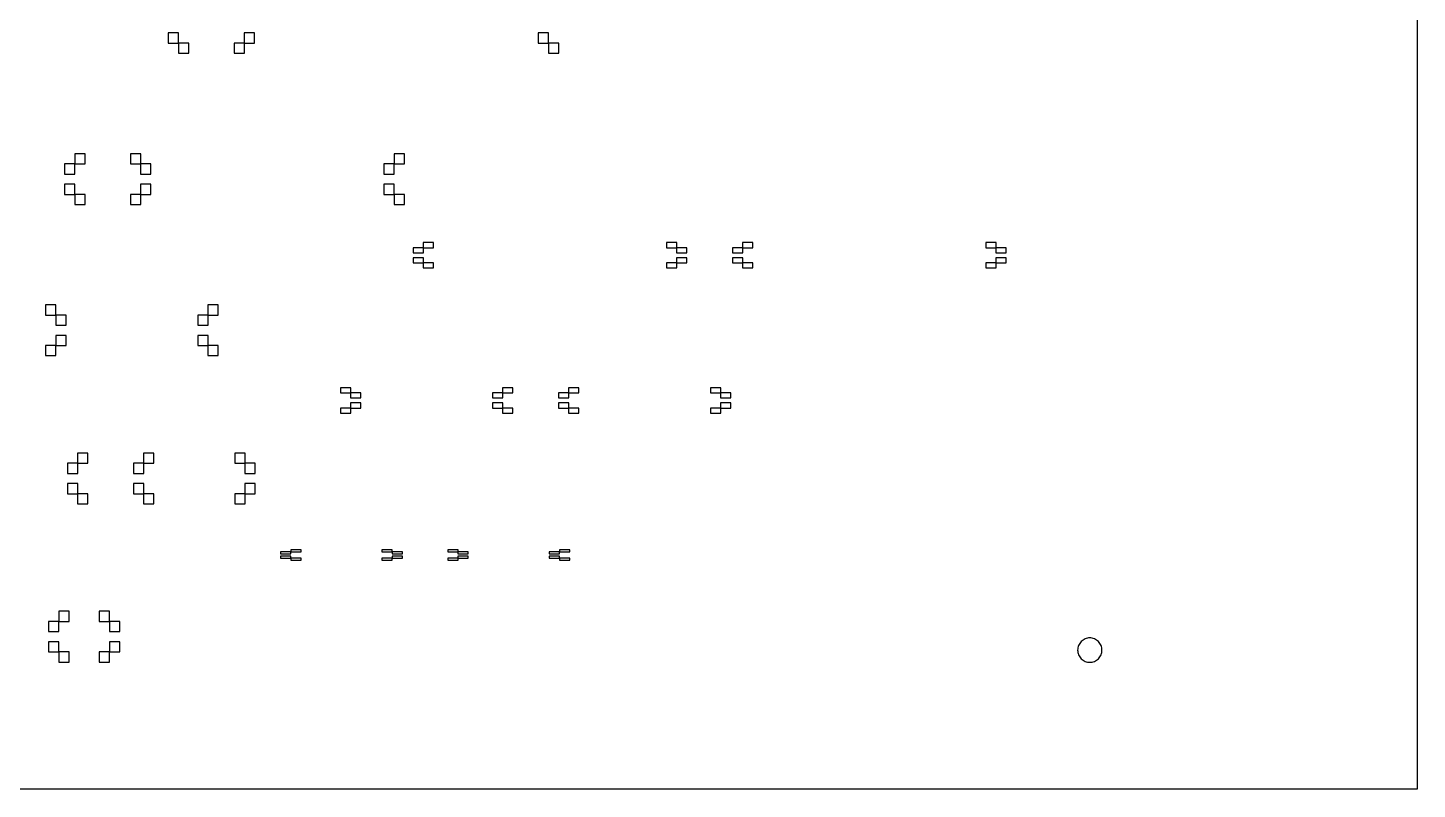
# Model space of a CAD drawing. Header units: millimetres. Extents: x -263 to 290, y -61 to 244.
# Drawn here: x 15.7 to 289.8, y -61 to 89.2 of the extents above; entities that cross this region are included whole.
import ezdxf

# ---------------------------------------------------------------- set-up
doc = ezdxf.new("R2010")
doc.units = ezdxf.units.MM
doc.layers.add('001_adhesive', color=7, linetype='Continuous')

msp = doc.modelspace()

# ---------------------------------------------------------------- linework, layer by layer
at = {"layer": '001_adhesive'}
for points in [[(-263.13, -61.05), (-263.13, 243.7), (289.77, 243.7), (289.77, -61.05)], [(45.38, 86.18), (45.38, 84.18), (45.38, 84.18), (45.39, 84.18), (45.4, 84.18), (45.4, 84.18), (47.4, 84.18), (47.41, 84.18), (47.42, 84.18), (47.42, 84.18), (47.42, 84.18), (47.42, 86.18), (47.42, 86.18), (47.42, 86.18), (47.41, 86.18), (47.4, 86.18), (45.42, 86.18), (45.42, 88.18), (43.4, 88.18), (43.4, 88.18), (43.4, 88.18), (43.4, 88.18), (43.4, 88.18), (43.4, 88.18), (43.4, 88.18), (43.39, 88.18), (43.39, 88.18), (43.39, 88.18), (43.39, 88.18), (43.38, 88.18), (43.38, 88.18), (43.38, 88.18), (43.38, 88.18), (43.38, 88.18), (43.38, 88.18), (43.38, 86.18), (43.38, 86.18), (43.39, 86.18), (43.4, 86.18), (43.4, 86.18)], [(58.38, 88.18), (58.38, 86.18), (56.4, 86.18), (56.4, 86.18), (56.39, 86.18), (56.38, 86.18), (56.38, 86.18), (56.38, 84.18), (56.38, 84.18), (56.39, 84.18), (56.4, 84.18), (56.4, 84.18), (58.4, 84.18), (58.41, 84.18), (58.42, 84.18), (58.42, 84.18), (58.42, 84.18), (58.42, 86.18), (60.4, 86.18), (60.41, 86.18), (60.42, 86.18), (60.42, 86.18), (60.42, 86.18), (60.42, 88.18), (60.42, 88.18), (60.42, 88.18), (60.42, 88.18), (60.42, 88.18), (60.42, 88.18), (60.42, 88.18), (60.42, 88.18), (60.42, 88.18), (60.42, 88.18), (60.41, 88.18), (60.41, 88.18), (60.41, 88.18), (60.41, 88.18), (60.4, 88.18), (60.4, 88.18), (60.4, 88.18)], [(118.38, 86.18), (118.38, 84.18), (118.38, 84.18), (118.39, 84.18), (118.4, 84.18), (118.4, 84.18), (120.4, 84.18), (120.41, 84.18), (120.42, 84.18), (120.42, 84.18), (120.42, 84.18), (120.42, 86.18), (120.42, 86.18), (120.42, 86.18), (120.41, 86.18), (120.4, 86.18), (118.42, 86.18), (118.42, 88.18), (116.4, 88.18), (116.4, 88.18), (116.4, 88.18), (116.4, 88.18), (116.4, 88.18), (116.4, 88.18), (116.4, 88.18), (116.39, 88.18), (116.39, 88.18), (116.39, 88.18), (116.39, 88.18), (116.38, 88.18), (116.38, 88.18), (116.38, 88.18), (116.38, 88.18), (116.38, 88.18), (116.38, 86.18), (116.38, 86.18), (116.39, 86.18), (116.4, 86.18), (116.4, 86.18)], [(24.96, 60.32), (24.96, 62.31), (26.94, 62.31), (26.95, 62.31), (26.95, 62.31), (26.96, 62.31), (26.96, 62.31), (26.96, 64.31), (26.96, 64.31), (26.95, 64.31), (26.95, 64.32), (26.94, 64.32), (24.94, 64.32), (24.93, 64.32), (24.93, 64.31), (24.92, 64.31), (24.92, 64.31), (24.92, 62.32), (22.94, 62.32), (22.93, 62.32), (22.93, 62.31), (22.92, 62.31), (22.92, 62.31), (22.92, 60.31), (22.92, 60.31), (22.92, 60.31), (22.92, 60.31), (22.92, 60.31), (22.92, 60.31), (22.93, 60.32), (22.93, 60.32), (22.93, 60.32), (22.93, 60.32), (22.93, 60.32), (22.93, 60.32), (22.93, 60.32), (22.93, 60.32), (22.94, 60.32), (22.94, 60.32), (22.94, 60.32)], [(37.96, 62.32), (37.96, 64.31), (37.96, 64.31), (37.95, 64.31), (37.95, 64.32), (37.94, 64.32), (35.94, 64.32), (35.93, 64.32), (35.93, 64.31), (35.92, 64.31), (35.92, 64.31), (35.92, 62.31), (35.92, 62.31), (35.93, 62.31), (35.93, 62.31), (35.94, 62.31), (37.92, 62.31), (37.92, 60.32), (39.94, 60.32), (39.94, 60.32), (39.94, 60.32), (39.95, 60.32), (39.95, 60.32), (39.95, 60.32), (39.95, 60.32), (39.95, 60.32), (39.95, 60.32), (39.95, 60.32), (39.95, 60.32), (39.96, 60.31), (39.96, 60.31), (39.96, 60.31), (39.96, 60.31), (39.96, 60.31), (39.96, 60.31), (39.96, 62.31), (39.96, 62.31), (39.95, 62.31), (39.95, 62.32), (39.94, 62.32)], [(87.96, 60.32), (87.96, 62.31), (89.94, 62.31), (89.95, 62.31), (89.95, 62.31), (89.96, 62.31), (89.96, 62.31), (89.96, 64.31), (89.96, 64.31), (89.95, 64.31), (89.95, 64.32), (89.94, 64.32), (87.94, 64.32), (87.93, 64.32), (87.93, 64.31), (87.92, 64.31), (87.92, 64.31), (87.92, 62.32), (85.94, 62.32), (85.93, 62.32), (85.93, 62.31), (85.92, 62.31), (85.92, 62.31), (85.92, 60.31), (85.92, 60.31), (85.92, 60.31), (85.92, 60.31), (85.92, 60.31), (85.92, 60.31), (85.93, 60.32), (85.93, 60.32), (85.93, 60.32), (85.93, 60.32), (85.93, 60.32), (85.93, 60.32), (85.93, 60.32), (85.93, 60.32), (85.94, 60.32), (85.94, 60.32), (85.94, 60.32)], [(24.92, 56.31), (24.92, 54.31), (24.92, 54.31), (24.93, 54.31), (24.93, 54.31), (24.94, 54.31), (26.94, 54.31), (26.95, 54.31), (26.95, 54.31), (26.96, 54.31), (26.96, 54.31), (26.96, 56.31), (26.96, 56.31), (26.95, 56.31), (26.95, 56.32), (26.94, 56.32), (24.96, 56.32), (24.96, 58.31), (22.94, 58.31), (22.94, 58.31), (22.94, 58.31), (22.93, 58.31), (22.93, 58.31), (22.93, 58.31), (22.93, 58.31), (22.93, 58.31), (22.93, 58.31), (22.93, 58.31), (22.93, 58.31), (22.92, 58.31), (22.92, 58.31), (22.92, 58.31), (22.92, 58.31), (22.92, 58.31), (22.92, 58.31), (22.92, 56.31), (22.92, 56.31), (22.93, 56.31), (22.93, 56.31), (22.94, 56.31)], [(37.92, 58.31), (37.92, 56.32), (35.94, 56.32), (35.93, 56.32), (35.93, 56.31), (35.92, 56.31), (35.92, 56.31), (35.92, 54.31), (35.92, 54.31), (35.93, 54.31), (35.93, 54.31), (35.94, 54.31), (37.94, 54.31), (37.95, 54.31), (37.95, 54.31), (37.96, 54.31), (37.96, 54.31), (37.96, 56.31), (39.94, 56.31), (39.95, 56.31), (39.95, 56.31), (39.96, 56.31), (39.96, 56.31), (39.96, 58.31), (39.96, 58.31), (39.96, 58.31), (39.96, 58.31), (39.96, 58.31), (39.96, 58.31), (39.95, 58.31), (39.95, 58.31), (39.95, 58.31), (39.95, 58.31), (39.95, 58.31), (39.95, 58.31), (39.95, 58.31), (39.95, 58.31), (39.94, 58.31), (39.94, 58.31), (39.94, 58.31)], [(87.92, 56.31), (87.92, 54.31), (87.92, 54.31), (87.93, 54.31), (87.93, 54.31), (87.94, 54.31), (89.94, 54.31), (89.95, 54.31), (89.95, 54.31), (89.96, 54.31), (89.96, 54.31), (89.96, 56.31), (89.96, 56.31), (89.95, 56.31), (89.95, 56.32), (89.94, 56.32), (87.96, 56.32), (87.96, 58.31), (85.94, 58.31), (85.94, 58.31), (85.94, 58.31), (85.93, 58.31), (85.93, 58.31), (85.93, 58.31), (85.93, 58.31), (85.93, 58.31), (85.93, 58.31), (85.93, 58.31), (85.93, 58.31), (85.92, 58.31), (85.92, 58.31), (85.92, 58.31), (85.92, 58.31), (85.92, 58.31), (85.92, 56.31), (85.92, 56.31), (85.93, 56.31), (85.93, 56.31), (85.94, 56.31)], [(93.7, 44.79), (93.7, 45.79), (95.68, 45.79), (95.69, 45.79), (95.69, 45.79), (95.7, 45.79), (95.7, 45.79), (95.7, 46.79), (95.7, 46.79), (95.69, 46.79), (95.69, 46.79), (95.68, 46.79), (93.68, 46.79), (93.67, 46.79), (93.66, 46.79), (93.66, 46.79), (93.66, 46.79), (93.66, 45.79), (91.68, 45.79), (91.67, 45.79), (91.66, 45.79), (91.66, 45.79), (91.66, 45.79), (91.66, 44.79), (91.66, 44.79), (91.66, 44.79), (91.66, 44.79), (91.66, 44.79), (91.66, 44.79), (91.66, 44.79), (91.66, 44.79), (91.66, 44.79), (91.66, 44.79), (91.67, 44.79), (91.67, 44.79), (91.67, 44.79), (91.68, 44.79), (91.68, 44.79)], [(143.7, 45.79), (143.7, 46.79), (143.7, 46.79), (143.69, 46.79), (143.69, 46.79), (143.68, 46.79), (141.68, 46.79), (141.67, 46.79), (141.66, 46.79), (141.66, 46.79), (141.66, 46.79), (141.66, 45.79), (141.66, 45.79), (141.66, 45.79), (141.67, 45.79), (141.68, 45.79), (143.66, 45.79), (143.66, 44.79), (145.68, 44.79), (145.68, 44.79), (145.68, 44.79), (145.69, 44.79), (145.69, 44.79), (145.69, 44.79), (145.69, 44.79), (145.69, 44.79), (145.69, 44.79), (145.69, 44.79), (145.69, 44.79), (145.7, 44.79), (145.7, 44.79), (145.7, 44.79), (145.7, 44.79), (145.7, 44.79), (145.7, 44.79), (145.7, 45.79), (145.7, 45.79), (145.69, 45.79), (145.69, 45.79), (145.68, 45.79)], [(156.7, 44.79), (156.7, 45.79), (158.68, 45.79), (158.69, 45.79), (158.69, 45.79), (158.7, 45.79), (158.7, 45.79), (158.7, 46.79), (158.7, 46.79), (158.69, 46.79), (158.69, 46.79), (158.68, 46.79), (156.68, 46.79), (156.67, 46.79), (156.66, 46.79), (156.66, 46.79), (156.66, 46.79), (156.66, 45.79), (154.68, 45.79), (154.67, 45.79), (154.66, 45.79), (154.66, 45.79), (154.66, 45.79), (154.66, 44.79), (154.66, 44.79), (154.66, 44.79), (154.66, 44.79), (154.66, 44.79), (154.66, 44.79), (154.66, 44.79), (154.66, 44.79), (154.66, 44.79), (154.66, 44.79), (154.67, 44.79), (154.67, 44.79), (154.67, 44.79), (154.68, 44.79), (154.68, 44.79)], [(206.7, 45.79), (206.7, 46.79), (206.7, 46.79), (206.69, 46.79), (206.69, 46.79), (206.68, 46.79), (204.68, 46.79), (204.67, 46.79), (204.66, 46.79), (204.66, 46.79), (204.66, 46.79), (204.66, 45.79), (204.66, 45.79), (204.66, 45.79), (204.67, 45.79), (204.68, 45.79), (206.66, 45.79), (206.66, 44.79), (208.68, 44.79), (208.68, 44.79), (208.68, 44.79), (208.69, 44.79), (208.69, 44.79), (208.69, 44.79), (208.69, 44.79), (208.69, 44.79), (208.69, 44.79), (208.69, 44.79), (208.69, 44.79), (208.7, 44.79), (208.7, 44.79), (208.7, 44.79), (208.7, 44.79), (208.7, 44.79), (208.7, 44.79), (208.7, 45.79), (208.7, 45.79), (208.69, 45.79), (208.69, 45.79), (208.68, 45.79)], [(93.66, 42.79), (93.66, 41.79), (93.66, 41.79), (93.66, 41.79), (93.67, 41.79), (93.68, 41.79), (95.68, 41.79), (95.69, 41.79), (95.69, 41.79), (95.7, 41.79), (95.7, 41.79), (95.7, 42.79), (95.7, 42.79), (95.69, 42.79), (95.69, 42.79), (95.68, 42.79), (93.7, 42.79), (93.7, 43.79), (91.68, 43.79), (91.68, 43.79), (91.68, 43.79), (91.67, 43.79), (91.67, 43.79), (91.67, 43.79), (91.67, 43.79), (91.66, 43.79), (91.66, 43.79), (91.66, 43.79), (91.66, 43.79), (91.66, 43.79), (91.66, 43.79), (91.66, 43.79), (91.66, 43.79), (91.66, 43.79), (91.66, 43.79), (91.66, 42.79), (91.66, 42.79), (91.66, 42.79), (91.67, 42.79), (91.68, 42.79)], [(143.66, 43.79), (143.66, 42.79), (141.68, 42.79), (141.67, 42.79), (141.66, 42.79), (141.66, 42.79), (141.66, 42.79), (141.66, 41.79), (141.66, 41.79), (141.66, 41.79), (141.67, 41.79), (141.68, 41.79), (143.68, 41.79), (143.69, 41.79), (143.69, 41.79), (143.7, 41.79), (143.7, 41.79), (143.7, 42.79), (145.68, 42.79), (145.69, 42.79), (145.69, 42.79), (145.7, 42.79), (145.7, 42.79), (145.7, 43.79), (145.7, 43.79), (145.7, 43.79), (145.7, 43.79), (145.7, 43.79), (145.7, 43.79), (145.69, 43.79), (145.69, 43.79), (145.69, 43.79), (145.69, 43.79), (145.69, 43.79), (145.69, 43.79), (145.69, 43.79), (145.68, 43.79), (145.68, 43.79)], [(156.66, 42.79), (156.66, 41.79), (156.66, 41.79), (156.66, 41.79), (156.67, 41.79), (156.68, 41.79), (158.68, 41.79), (158.69, 41.79), (158.69, 41.79), (158.7, 41.79), (158.7, 41.79), (158.7, 42.79), (158.7, 42.79), (158.69, 42.79), (158.69, 42.79), (158.68, 42.79), (156.7, 42.79), (156.7, 43.79), (154.68, 43.79), (154.68, 43.79), (154.68, 43.79), (154.67, 43.79), (154.67, 43.79), (154.67, 43.79), (154.67, 43.79), (154.66, 43.79), (154.66, 43.79), (154.66, 43.79), (154.66, 43.79), (154.66, 43.79), (154.66, 43.79), (154.66, 43.79), (154.66, 43.79), (154.66, 43.79), (154.66, 43.79), (154.66, 42.79), (154.66, 42.79), (154.66, 42.79), (154.67, 42.79), (154.68, 42.79)], [(206.66, 43.79), (206.66, 42.79), (204.68, 42.79), (204.67, 42.79), (204.66, 42.79), (204.66, 42.79), (204.66, 42.79), (204.66, 41.79), (204.66, 41.79), (204.66, 41.79), (204.67, 41.79), (204.68, 41.79), (206.68, 41.79), (206.69, 41.79), (206.69, 41.79), (206.7, 41.79), (206.7, 41.79), (206.7, 42.79), (208.68, 42.79), (208.69, 42.79), (208.69, 42.79), (208.7, 42.79), (208.7, 42.79), (208.7, 43.79), (208.7, 43.79), (208.7, 43.79), (208.7, 43.79), (208.7, 43.79), (208.7, 43.79), (208.69, 43.79), (208.69, 43.79), (208.69, 43.79), (208.69, 43.79), (208.69, 43.79), (208.69, 43.79), (208.69, 43.79), (208.68, 43.79), (208.68, 43.79)], [(21.22, 32.51), (21.22, 34.5), (21.22, 34.5), (21.22, 34.51), (21.21, 34.51), (21.2, 34.51), (19.2, 34.51), (19.19, 34.51), (19.19, 34.51), (19.18, 34.5), (19.18, 34.5), (19.18, 32.5), (19.18, 32.5), (19.19, 32.5), (19.19, 32.5), (19.2, 32.5), (21.18, 32.5), (21.18, 30.51), (23.2, 30.51), (23.2, 30.51), (23.2, 30.51), (23.21, 30.51), (23.21, 30.51), (23.21, 30.51), (23.21, 30.51), (23.22, 30.51), (23.22, 30.51), (23.22, 30.51), (23.22, 30.51), (23.22, 30.51), (23.22, 30.51), (23.22, 30.51), (23.22, 30.51), (23.22, 30.5), (23.22, 32.5), (23.22, 32.5), (23.22, 32.51), (23.21, 32.51), (23.2, 32.51)], [(51.22, 30.51), (51.22, 32.5), (53.2, 32.5), (53.21, 32.5), (53.22, 32.5), (53.22, 32.5), (53.22, 32.5), (53.22, 34.5), (53.22, 34.5), (53.22, 34.51), (53.21, 34.51), (53.2, 34.51), (51.2, 34.51), (51.19, 34.51), (51.19, 34.51), (51.18, 34.5), (51.18, 34.5), (51.18, 32.51), (49.2, 32.51), (49.19, 32.51), (49.19, 32.51), (49.18, 32.5), (49.18, 32.5), (49.18, 30.5), (49.18, 30.51), (49.18, 30.51), (49.18, 30.51), (49.18, 30.51), (49.18, 30.51), (49.19, 30.51), (49.19, 30.51), (49.19, 30.51), (49.19, 30.51), (49.19, 30.51), (49.19, 30.51), (49.19, 30.51), (49.19, 30.51), (49.2, 30.51), (49.2, 30.51), (49.2, 30.51)], [(21.18, 28.5), (21.18, 26.51), (19.2, 26.51), (19.19, 26.51), (19.19, 26.51), (19.18, 26.5), (19.18, 26.5), (19.18, 24.5), (19.18, 24.5), (19.19, 24.5), (19.19, 24.5), (19.2, 24.5), (21.2, 24.5), (21.21, 24.5), (21.22, 24.5), (21.22, 24.5), (21.22, 24.5), (21.22, 26.5), (23.2, 26.5), (23.21, 26.5), (23.22, 26.5), (23.22, 26.5), (23.22, 26.5), (23.22, 28.5), (23.22, 28.5), (23.22, 28.5), (23.22, 28.5), (23.22, 28.5), (23.22, 28.5), (23.22, 28.5), (23.22, 28.5), (23.22, 28.5), (23.22, 28.5), (23.21, 28.5), (23.21, 28.5), (23.21, 28.5), (23.21, 28.5), (23.2, 28.5), (23.2, 28.5), (23.2, 28.5)], [(51.18, 26.5), (51.18, 24.5), (51.18, 24.5), (51.19, 24.5), (51.19, 24.5), (51.2, 24.5), (53.2, 24.5), (53.21, 24.5), (53.22, 24.5), (53.22, 24.5), (53.22, 24.5), (53.22, 26.5), (53.22, 26.5), (53.22, 26.51), (53.21, 26.51), (53.2, 26.51), (51.22, 26.51), (51.22, 28.5), (49.2, 28.5), (49.2, 28.5), (49.2, 28.5), (49.19, 28.5), (49.19, 28.5), (49.19, 28.5), (49.19, 28.5), (49.19, 28.5), (49.19, 28.5), (49.19, 28.5), (49.19, 28.5), (49.18, 28.5), (49.18, 28.5), (49.18, 28.5), (49.18, 28.5), (49.18, 28.5), (49.18, 26.5), (49.18, 26.5), (49.19, 26.5), (49.19, 26.5), (49.2, 26.5)], [(79.38, 17.16), (79.38, 18.16), (79.38, 18.16), (79.37, 18.16), (79.37, 18.16), (79.36, 18.16), (77.36, 18.16), (77.35, 18.16), (77.35, 18.16), (77.34, 18.16), (77.34, 18.16), (77.34, 17.16), (77.34, 17.16), (77.35, 17.16), (77.35, 17.16), (77.36, 17.16), (79.34, 17.16), (79.34, 16.16), (81.36, 16.16), (81.36, 16.16), (81.36, 16.16), (81.37, 16.16), (81.37, 16.16), (81.37, 16.16), (81.37, 16.16), (81.37, 16.16), (81.37, 16.16), (81.37, 16.16), (81.37, 16.16), (81.38, 16.16), (81.38, 16.16), (81.38, 16.16), (81.38, 16.16), (81.38, 16.16), (81.38, 16.16), (81.38, 17.16), (81.38, 17.16), (81.37, 17.16), (81.37, 17.16), (81.36, 17.16)], [(109.38, 16.16), (109.38, 17.16), (111.36, 17.16), (111.37, 17.16), (111.37, 17.16), (111.38, 17.16), (111.38, 17.16), (111.38, 18.16), (111.38, 18.16), (111.37, 18.16), (111.37, 18.16), (111.36, 18.16), (109.36, 18.16), (109.35, 18.16), (109.35, 18.16), (109.34, 18.16), (109.34, 18.16), (109.34, 17.16), (107.36, 17.16), (107.35, 17.16), (107.35, 17.16), (107.34, 17.16), (107.34, 17.16), (107.34, 16.16), (107.34, 16.16), (107.34, 16.16), (107.34, 16.16), (107.34, 16.16), (107.34, 16.16), (107.35, 16.16), (107.35, 16.16), (107.35, 16.16), (107.35, 16.16), (107.35, 16.16), (107.35, 16.16), (107.35, 16.16), (107.36, 16.16), (107.36, 16.16)], [(122.38, 16.16), (122.38, 17.16), (124.36, 17.16), (124.37, 17.16), (124.37, 17.16), (124.38, 17.16), (124.38, 17.16), (124.38, 18.16), (124.38, 18.16), (124.37, 18.16), (124.37, 18.16), (124.36, 18.16), (122.36, 18.16), (122.35, 18.16), (122.35, 18.16), (122.34, 18.16), (122.34, 18.16), (122.34, 17.16), (120.36, 17.16), (120.35, 17.16), (120.35, 17.16), (120.34, 17.16), (120.34, 17.16), (120.34, 16.16), (120.34, 16.16), (120.34, 16.16), (120.34, 16.16), (120.34, 16.16), (120.34, 16.16), (120.35, 16.16), (120.35, 16.16), (120.35, 16.16), (120.35, 16.16), (120.35, 16.16), (120.35, 16.16), (120.35, 16.16), (120.36, 16.16), (120.36, 16.16)], [(152.38, 17.16), (152.38, 18.16), (152.38, 18.16), (152.37, 18.16), (152.37, 18.16), (152.36, 18.16), (150.36, 18.16), (150.35, 18.16), (150.35, 18.16), (150.34, 18.16), (150.34, 18.16), (150.34, 17.16), (150.34, 17.16), (150.35, 17.16), (150.35, 17.16), (150.36, 17.16), (152.34, 17.16), (152.34, 16.16), (154.36, 16.16), (154.36, 16.16), (154.36, 16.16), (154.37, 16.16), (154.37, 16.16), (154.37, 16.16), (154.37, 16.16), (154.37, 16.16), (154.37, 16.16), (154.37, 16.16), (154.38, 16.16), (154.38, 16.16), (154.38, 16.16), (154.38, 16.16), (154.38, 16.16), (154.38, 16.16), (154.38, 17.16), (154.38, 17.16), (154.37, 17.16), (154.37, 17.16), (154.36, 17.16)], [(79.34, 15.16), (79.34, 14.16), (77.36, 14.16), (77.35, 14.16), (77.35, 14.16), (77.34, 14.16), (77.34, 14.16), (77.34, 13.16), (77.34, 13.16), (77.35, 13.16), (77.35, 13.16), (77.36, 13.16), (79.36, 13.16), (79.37, 13.16), (79.37, 13.16), (79.38, 13.16), (79.38, 13.16), (79.38, 14.16), (81.36, 14.16), (81.37, 14.16), (81.37, 14.16), (81.38, 14.16), (81.38, 14.16), (81.38, 15.16), (81.38, 15.16), (81.38, 15.16), (81.38, 15.16), (81.38, 15.16), (81.38, 15.16), (81.37, 15.16), (81.37, 15.16), (81.37, 15.16), (81.37, 15.16), (81.37, 15.16), (81.37, 15.16), (81.37, 15.16), (81.36, 15.16), (81.36, 15.16)], [(109.34, 14.16), (109.34, 13.16), (109.34, 13.16), (109.35, 13.16), (109.35, 13.16), (109.36, 13.16), (111.36, 13.16), (111.37, 13.16), (111.37, 13.16), (111.38, 13.16), (111.38, 13.16), (111.38, 14.16), (111.38, 14.16), (111.37, 14.16), (111.37, 14.16), (111.36, 14.16), (109.38, 14.16), (109.38, 15.16), (107.36, 15.16), (107.36, 15.16), (107.36, 15.16), (107.35, 15.16), (107.35, 15.16), (107.35, 15.16), (107.35, 15.16), (107.35, 15.16), (107.35, 15.16), (107.35, 15.16), (107.35, 15.16), (107.34, 15.16), (107.34, 15.16), (107.34, 15.16), (107.34, 15.16), (107.34, 15.16), (107.34, 15.16), (107.34, 14.16), (107.34, 14.16), (107.35, 14.16), (107.35, 14.16), (107.36, 14.16)], [(122.34, 14.16), (122.34, 13.16), (122.34, 13.16), (122.35, 13.16), (122.35, 13.16), (122.36, 13.16), (124.36, 13.16), (124.37, 13.16), (124.37, 13.16), (124.38, 13.16), (124.38, 13.16), (124.38, 14.16), (124.38, 14.16), (124.37, 14.16), (124.37, 14.16), (124.36, 14.16), (122.38, 14.16), (122.38, 15.16), (120.36, 15.16), (120.36, 15.16), (120.36, 15.16), (120.35, 15.16), (120.35, 15.16), (120.35, 15.16), (120.35, 15.16), (120.35, 15.16), (120.35, 15.16), (120.35, 15.16), (120.35, 15.16), (120.34, 15.16), (120.34, 15.16), (120.34, 15.16), (120.34, 15.16), (120.34, 15.16), (120.34, 15.16), (120.34, 14.16), (120.34, 14.16), (120.35, 14.16), (120.35, 14.16), (120.36, 14.16)], [(152.34, 15.16), (152.34, 14.16), (150.36, 14.16), (150.35, 14.16), (150.35, 14.16), (150.34, 14.16), (150.34, 14.16), (150.34, 13.16), (150.34, 13.16), (150.35, 13.16), (150.35, 13.16), (150.36, 13.16), (152.36, 13.16), (152.37, 13.16), (152.37, 13.16), (152.38, 13.16), (152.38, 13.16), (152.38, 14.16), (154.36, 14.16), (154.37, 14.16), (154.37, 14.16), (154.38, 14.16), (154.38, 14.16), (154.38, 15.16), (154.38, 15.16), (154.38, 15.16), (154.38, 15.16), (154.38, 15.16), (154.38, 15.16), (154.37, 15.16), (154.37, 15.16), (154.37, 15.16), (154.37, 15.16), (154.37, 15.16), (154.37, 15.16), (154.37, 15.16), (154.36, 15.16), (154.36, 15.16)], [(25.54, 1.25), (25.54, 3.25), (27.52, 3.25), (27.52, 3.25), (27.53, 3.25), (27.54, 3.25), (27.54, 3.25), (27.54, 5.25), (27.54, 5.25), (27.53, 5.25), (27.52, 5.25), (27.52, 5.25), (25.52, 5.25), (25.51, 5.25), (25.5, 5.25), (25.5, 5.25), (25.5, 5.25), (25.5, 3.25), (23.52, 3.25), (23.51, 3.25), (23.5, 3.25), (23.5, 3.25), (23.5, 3.25), (23.5, 1.25), (23.5, 1.25), (23.5, 1.25), (23.5, 1.25), (23.5, 1.25), (23.5, 1.25), (23.5, 1.25), (23.5, 1.25), (23.5, 1.25), (23.5, 1.25), (23.51, 1.25), (23.51, 1.25), (23.51, 1.25), (23.51, 1.25), (23.52, 1.25), (23.52, 1.25), (23.52, 1.25)], [(38.54, 1.25), (38.54, 3.25), (40.52, 3.25), (40.52, 3.25), (40.53, 3.25), (40.54, 3.25), (40.54, 3.25), (40.54, 5.25), (40.54, 5.25), (40.53, 5.25), (40.52, 5.25), (40.52, 5.25), (38.52, 5.25), (38.51, 5.25), (38.5, 5.25), (38.5, 5.25), (38.5, 5.25), (38.5, 3.25), (36.52, 3.25), (36.51, 3.25), (36.5, 3.25), (36.5, 3.25), (36.5, 3.25), (36.5, 1.25), (36.5, 1.25), (36.5, 1.25), (36.5, 1.25), (36.5, 1.25), (36.5, 1.25), (36.5, 1.25), (36.5, 1.25), (36.5, 1.25), (36.5, 1.25), (36.51, 1.25), (36.51, 1.25), (36.51, 1.25), (36.51, 1.25), (36.52, 1.25), (36.52, 1.25), (36.52, 1.25)], [(58.54, 3.25), (58.54, 5.25), (58.54, 5.25), (58.53, 5.25), (58.52, 5.25), (58.52, 5.25), (56.52, 5.25), (56.51, 5.25), (56.5, 5.25), (56.5, 5.25), (56.5, 5.25), (56.5, 3.25), (56.5, 3.25), (56.5, 3.25), (56.51, 3.25), (56.52, 3.25), (58.5, 3.25), (58.5, 1.25), (60.52, 1.25), (60.52, 1.25), (60.52, 1.25), (60.52, 1.25), (60.52, 1.25), (60.52, 1.25), (60.52, 1.25), (60.53, 1.25), (60.53, 1.25), (60.53, 1.25), (60.53, 1.25), (60.54, 1.25), (60.54, 1.25), (60.54, 1.25), (60.54, 1.25), (60.54, 1.25), (60.54, 3.25), (60.54, 3.25), (60.53, 3.25), (60.52, 3.25), (60.52, 3.25)], [(25.5, -2.75), (25.5, -4.75), (25.5, -4.75), (25.5, -4.75), (25.51, -4.75), (25.52, -4.75), (27.52, -4.75), (27.52, -4.75), (27.53, -4.75), (27.54, -4.75), (27.54, -4.75), (27.54, -2.75), (27.54, -2.75), (27.53, -2.75), (27.52, -2.75), (27.52, -2.75), (25.54, -2.75), (25.54, -0.75), (23.52, -0.75), (23.52, -0.75), (23.51, -0.75), (23.51, -0.75), (23.51, -0.75), (23.51, -0.75), (23.5, -0.75), (23.5, -0.75), (23.5, -0.75), (23.5, -0.75), (23.5, -0.75), (23.5, -0.75), (23.5, -0.75), (23.5, -0.75), (23.5, -0.75), (23.5, -2.75), (23.5, -2.75), (23.5, -2.75), (23.51, -2.75), (23.52, -2.75)], [(38.5, -2.75), (38.5, -4.75), (38.5, -4.75), (38.5, -4.75), (38.51, -4.75), (38.52, -4.75), (40.52, -4.75), (40.52, -4.75), (40.53, -4.75), (40.54, -4.75), (40.54, -4.75), (40.54, -2.75), (40.54, -2.75), (40.53, -2.75), (40.52, -2.75), (40.52, -2.75), (38.54, -2.75), (38.54, -0.75), (36.52, -0.75), (36.52, -0.75), (36.51, -0.75), (36.51, -0.75), (36.51, -0.75), (36.51, -0.75), (36.5, -0.75), (36.5, -0.75), (36.5, -0.75), (36.5, -0.75), (36.5, -0.75), (36.5, -0.75), (36.5, -0.75), (36.5, -0.75), (36.5, -0.75), (36.5, -2.75), (36.5, -2.75), (36.5, -2.75), (36.51, -2.75), (36.52, -2.75)], [(58.5, -0.75), (58.5, -2.75), (56.52, -2.75), (56.51, -2.75), (56.5, -2.75), (56.5, -2.75), (56.5, -2.75), (56.5, -4.75), (56.5, -4.75), (56.5, -4.75), (56.51, -4.75), (56.52, -4.75), (58.52, -4.75), (58.52, -4.75), (58.53, -4.75), (58.54, -4.75), (58.54, -4.75), (58.54, -2.75), (60.52, -2.75), (60.52, -2.75), (60.53, -2.75), (60.54, -2.75), (60.54, -2.75), (60.54, -0.75), (60.54, -0.75), (60.54, -0.75), (60.54, -0.75), (60.54, -0.75), (60.54, -0.75), (60.53, -0.75), (60.53, -0.75), (60.53, -0.75), (60.53, -0.75), (60.52, -0.75), (60.52, -0.75), (60.52, -0.75), (60.52, -0.75), (60.52, -0.75), (60.52, -0.75), (60.52, -0.75)], [(67.57, -14.64), (67.57, -14.24), (69.55, -14.24), (69.56, -14.24), (69.57, -14.24), (69.57, -14.24), (69.57, -14.24), (69.57, -13.84), (69.57, -13.84), (69.57, -13.84), (69.56, -13.84), (69.55, -13.84), (67.55, -13.84), (67.55, -13.84), (67.54, -13.84), (67.53, -13.84), (67.53, -13.84), (67.53, -14.24), (65.55, -14.24), (65.55, -14.24), (65.54, -14.24), (65.53, -14.24), (65.53, -14.24), (65.53, -14.64), (65.53, -14.64), (65.53, -14.64), (65.53, -14.64), (65.53, -14.64), (65.53, -14.64), (65.54, -14.64), (65.54, -14.64), (65.54, -14.64), (65.55, -14.64), (65.55, -14.64), (65.55, -14.64), (65.55, -14.64)], [(67.53, -15.44), (67.53, -15.84), (67.53, -15.84), (67.54, -15.84), (67.55, -15.84), (67.55, -15.84), (69.55, -15.84), (69.56, -15.84), (69.57, -15.84), (69.57, -15.84), (69.57, -15.84), (69.57, -15.44), (69.57, -15.44), (69.57, -15.44), (69.56, -15.44), (69.55, -15.44), (67.57, -15.44), (67.57, -15.04), (65.55, -15.04), (65.55, -15.04), (65.55, -15.04), (65.55, -15.04), (65.54, -15.04), (65.54, -15.04), (65.54, -15.04), (65.53, -15.04), (65.53, -15.04), (65.53, -15.04), (65.53, -15.04), (65.53, -15.04), (65.53, -15.04), (65.53, -15.44), (65.53, -15.44), (65.54, -15.44), (65.55, -15.44), (65.55, -15.44)], [(87.57, -14.24), (87.57, -13.84), (87.57, -13.84), (87.57, -13.84), (87.56, -13.84), (87.55, -13.84), (85.55, -13.84), (85.55, -13.84), (85.54, -13.84), (85.53, -13.84), (85.53, -13.84), (85.53, -14.24), (85.53, -14.24), (85.54, -14.24), (85.55, -14.24), (85.55, -14.24), (87.53, -14.24), (87.53, -14.64), (89.55, -14.64), (89.55, -14.64), (89.56, -14.64), (89.56, -14.64), (89.57, -14.64), (89.57, -14.64), (89.57, -14.64), (89.57, -14.64), (89.57, -14.64), (89.57, -14.64), (89.57, -14.64), (89.57, -14.64), (89.57, -14.64), (89.57, -14.24), (89.57, -14.24), (89.57, -14.24), (89.56, -14.24), (89.55, -14.24)], [(87.53, -15.04), (87.53, -15.44), (85.55, -15.44), (85.55, -15.44), (85.54, -15.44), (85.53, -15.44), (85.53, -15.44), (85.53, -15.84), (85.53, -15.84), (85.54, -15.84), (85.55, -15.84), (85.55, -15.84), (87.55, -15.84), (87.56, -15.84), (87.57, -15.84), (87.57, -15.84), (87.57, -15.84), (87.57, -15.44), (89.55, -15.44), (89.56, -15.44), (89.57, -15.44), (89.57, -15.44), (89.57, -15.44), (89.57, -15.04), (89.57, -15.04), (89.57, -15.04), (89.57, -15.04), (89.57, -15.04), (89.57, -15.04), (89.57, -15.04), (89.57, -15.04), (89.57, -15.04), (89.56, -15.04), (89.56, -15.04), (89.55, -15.04), (89.55, -15.04)], [(100.57, -14.24), (100.57, -13.84), (100.57, -13.84), (100.57, -13.84), (100.56, -13.84), (100.55, -13.84), (98.55, -13.84), (98.55, -13.84), (98.54, -13.84), (98.53, -13.84), (98.53, -13.84), (98.53, -14.24), (98.53, -14.24), (98.54, -14.24), (98.55, -14.24), (98.55, -14.24), (100.53, -14.24), (100.53, -14.64), (102.55, -14.64), (102.55, -14.64), (102.56, -14.64), (102.56, -14.64), (102.57, -14.64), (102.57, -14.64), (102.57, -14.64), (102.57, -14.64), (102.57, -14.64), (102.57, -14.64), (102.57, -14.64), (102.57, -14.64), (102.57, -14.64), (102.57, -14.24), (102.57, -14.24), (102.57, -14.24), (102.56, -14.24), (102.55, -14.24)], [(100.53, -15.04), (100.53, -15.44), (98.55, -15.44), (98.55, -15.44), (98.54, -15.44), (98.53, -15.44), (98.53, -15.44), (98.53, -15.84), (98.53, -15.84), (98.54, -15.84), (98.55, -15.84), (98.55, -15.84), (100.55, -15.84), (100.56, -15.84), (100.57, -15.84), (100.57, -15.84), (100.57, -15.84), (100.57, -15.44), (102.55, -15.44), (102.56, -15.44), (102.57, -15.44), (102.57, -15.44), (102.57, -15.44), (102.57, -15.04), (102.57, -15.04), (102.57, -15.04), (102.57, -15.04), (102.57, -15.04), (102.57, -15.04), (102.57, -15.04), (102.57, -15.04), (102.57, -15.04), (102.56, -15.04), (102.56, -15.04), (102.55, -15.04), (102.55, -15.04)], [(120.57, -14.64), (120.57, -14.24), (122.55, -14.24), (122.56, -14.24), (122.57, -14.24), (122.57, -14.24), (122.57, -14.24), (122.57, -13.84), (122.57, -13.84), (122.57, -13.84), (122.56, -13.84), (122.55, -13.84), (120.55, -13.84), (120.55, -13.84), (120.54, -13.84), (120.53, -13.84), (120.53, -13.84), (120.53, -14.24), (118.55, -14.24), (118.55, -14.24), (118.54, -14.24), (118.53, -14.24), (118.53, -14.24), (118.53, -14.64), (118.53, -14.64), (118.53, -14.64), (118.53, -14.64), (118.53, -14.64), (118.53, -14.64), (118.54, -14.64), (118.54, -14.64), (118.54, -14.64), (118.55, -14.64), (118.55, -14.64), (118.55, -14.64), (118.55, -14.64)], [(120.53, -15.44), (120.53, -15.84), (120.53, -15.84), (120.54, -15.84), (120.55, -15.84), (120.55, -15.84), (122.55, -15.84), (122.56, -15.84), (122.57, -15.84), (122.57, -15.84), (122.57, -15.84), (122.57, -15.44), (122.57, -15.44), (122.57, -15.44), (122.56, -15.44), (122.55, -15.44), (120.57, -15.44), (120.57, -15.04), (118.55, -15.04), (118.55, -15.04), (118.55, -15.04), (118.55, -15.04), (118.54, -15.04), (118.54, -15.04), (118.54, -15.04), (118.53, -15.04), (118.53, -15.04), (118.53, -15.04), (118.53, -15.04), (118.53, -15.04), (118.53, -15.04), (118.53, -15.44), (118.53, -15.44), (118.54, -15.44), (118.55, -15.44), (118.55, -15.44)], [(21.8, -29.95), (21.8, -27.95), (23.78, -27.95), (23.79, -27.95), (23.79, -27.95), (23.8, -27.95), (23.8, -27.95), (23.8, -25.95), (23.8, -25.95), (23.79, -25.95), (23.79, -25.95), (23.78, -25.95), (21.78, -25.95), (21.77, -25.95), (21.76, -25.95), (21.76, -25.95), (21.76, -25.95), (21.76, -27.95), (19.78, -27.95), (19.77, -27.95), (19.76, -27.95), (19.76, -27.95), (19.76, -27.95), (19.76, -29.95), (19.76, -29.95), (19.76, -29.95), (19.76, -29.95), (19.76, -29.95), (19.76, -29.95), (19.76, -29.95), (19.76, -29.95), (19.76, -29.95), (19.76, -29.95), (19.77, -29.95), (19.77, -29.95), (19.77, -29.95), (19.77, -29.95), (19.78, -29.95), (19.78, -29.95), (19.78, -29.95)], [(31.8, -27.95), (31.8, -25.95), (31.8, -25.95), (31.79, -25.95), (31.79, -25.95), (31.78, -25.95), (29.78, -25.95), (29.77, -25.95), (29.76, -25.95), (29.76, -25.95), (29.76, -25.95), (29.76, -27.95), (29.76, -27.95), (29.76, -27.95), (29.77, -27.95), (29.78, -27.95), (31.76, -27.95), (31.76, -29.95), (33.78, -29.95), (33.78, -29.95), (33.78, -29.95), (33.79, -29.95), (33.79, -29.95), (33.79, -29.95), (33.79, -29.95), (33.79, -29.95), (33.79, -29.95), (33.79, -29.95), (33.79, -29.95), (33.8, -29.95), (33.8, -29.95), (33.8, -29.95), (33.8, -29.95), (33.8, -29.95), (33.8, -29.95), (33.8, -27.95), (33.8, -27.95), (33.79, -27.95), (33.79, -27.95), (33.78, -27.95)], [(21.76, -33.95), (21.76, -35.95), (21.76, -35.95), (21.76, -35.95), (21.77, -35.95), (21.78, -35.95), (23.78, -35.95), (23.79, -35.95), (23.79, -35.95), (23.8, -35.95), (23.8, -35.95), (23.8, -33.95), (23.8, -33.95), (23.79, -33.95), (23.79, -33.95), (23.78, -33.95), (21.8, -33.95), (21.8, -31.95), (19.78, -31.95), (19.78, -31.95), (19.78, -31.95), (19.77, -31.95), (19.77, -31.95), (19.77, -31.95), (19.77, -31.95), (19.76, -31.95), (19.76, -31.95), (19.76, -31.95), (19.76, -31.95), (19.76, -31.95), (19.76, -31.95), (19.76, -31.95), (19.76, -31.95), (19.76, -31.95), (19.76, -31.95), (19.76, -33.95), (19.76, -33.95), (19.76, -33.95), (19.77, -33.95), (19.78, -33.95)], [(31.76, -31.95), (31.76, -33.95), (29.78, -33.95), (29.77, -33.95), (29.76, -33.95), (29.76, -33.95), (29.76, -33.95), (29.76, -35.95), (29.76, -35.95), (29.76, -35.95), (29.77, -35.95), (29.78, -35.95), (31.78, -35.95), (31.79, -35.95), (31.79, -35.95), (31.8, -35.95), (31.8, -35.95), (31.8, -33.95), (33.78, -33.95), (33.79, -33.95), (33.79, -33.95), (33.8, -33.95), (33.8, -33.95), (33.8, -31.95), (33.8, -31.95), (33.8, -31.95), (33.8, -31.95), (33.8, -31.95), (33.8, -31.95), (33.79, -31.95), (33.79, -31.95), (33.79, -31.95), (33.79, -31.95), (33.79, -31.95), (33.79, -31.95), (33.79, -31.95), (33.79, -31.95), (33.78, -31.95), (33.78, -31.95), (33.78, -31.95)], [(227.57, -33.6), (227.56, -33.37), (227.53, -33.13), (227.47, -32.91), (227.39, -32.68), (227.29, -32.47), (227.17, -32.27), (227.03, -32.08), (226.87, -31.91), (226.7, -31.75), (226.51, -31.61), (226.31, -31.49), (226.09, -31.39), (225.87, -31.31), (225.64, -31.25), (225.41, -31.21), (225.17, -31.2), (224.94, -31.21), (224.71, -31.25), (224.48, -31.31), (224.26, -31.39), (224.04, -31.49), (223.84, -31.61), (223.65, -31.75), (223.48, -31.91), (223.32, -32.08), (223.18, -32.27), (223.06, -32.47), (222.96, -32.68), (222.88, -32.91), (222.82, -33.13), (222.79, -33.37), (222.77, -33.6), (222.79, -33.84), (222.82, -34.07), (222.88, -34.3), (222.96, -34.52), (223.06, -34.73), (223.18, -34.94), (223.32, -35.13), (223.48, -35.3), (223.65, -35.46), (223.84, -35.6), (224.04, -35.72), (224.26, -35.82), (224.48, -35.9), (224.71, -35.96), (224.94, -35.99), (225.17, -36), (225.41, -35.99), (225.64, -35.96), (225.87, -35.9), (226.09, -35.82), (226.31, -35.72), (226.51, -35.6), (226.7, -35.46), (226.87, -35.3), (227.03, -35.13), (227.17, -34.94), (227.29, -34.73), (227.39, -34.52), (227.47, -34.3), (227.53, -34.07), (227.56, -33.84)]]:
    msp.add_lwpolyline(points, close=True, dxfattribs=at)

doc.saveas('drawing.dxf')
